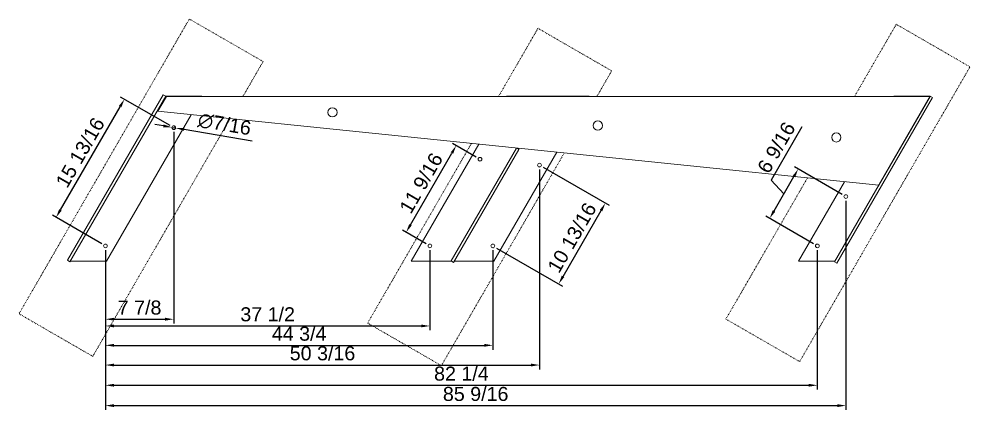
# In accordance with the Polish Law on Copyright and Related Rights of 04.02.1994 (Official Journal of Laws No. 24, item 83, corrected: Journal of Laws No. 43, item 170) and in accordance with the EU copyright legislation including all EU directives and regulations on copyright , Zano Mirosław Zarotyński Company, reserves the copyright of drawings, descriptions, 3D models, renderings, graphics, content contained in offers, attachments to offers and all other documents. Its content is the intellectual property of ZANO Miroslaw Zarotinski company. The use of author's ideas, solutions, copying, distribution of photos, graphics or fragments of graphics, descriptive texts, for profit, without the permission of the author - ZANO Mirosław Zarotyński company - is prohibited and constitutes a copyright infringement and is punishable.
# Model space of a CAD drawing. Header units: inches. Extents: x -13 to 186, y -2 to 139.
# Drawn here: x -6.4 to 103.5, y -1.8 to 44 of the extents above; entities that cross this region are included whole.
import ezdxf

# ---------------------------------------------------------------- set-up
doc = ezdxf.new("R2010")
doc.units = ezdxf.units.IN
doc.linetypes.add('HIDDEN', pattern=[1.905, 1.27, -0.635])
for name, color, linetype, lineweight in [('ZANO_R', 7, 'Continuous', 0), ('ZANO_R_przerywana', 250, 'HIDDEN', 0), ('ZANO_W', 1, 'Continuous', 0)]:
    doc.layers.add(name, color=color, linetype=linetype, lineweight=lineweight)
doc.styles.get("Standard").update_dxf_attribs({"font": 'arial.ttf'})
doc.dimstyles.new('amerykanie', dxfattribs={"dimtxt": 50, "dimasz": 50, "dimexe": 0.5, "dimexo": 0.5, "dimgap": 1, "dimtad": 1, "dimdec": 0, "dimzin": 0, "dimlunit": 5, "dimtxsty": 'Standard', "dimcen": 0.09, "dimclrd": 1, "dimclre": 1, "dimclrt": 1, "dimazin": 0, "dimtfac": 1, "dimtdec": 0, "dimtmove": 0, "dimatfit": 3, "dimfxl": 1, "dimtzin": 0, "dimarcsym": 1})

# ---------------------------------------------------------------- blocks, each defined once
blk = doc.blocks.new('*D399')
at = {"layer": 'ZANO_W', "color": 1, "lineweight": -2}
for p, q in [((11.03, 31.71), (5.32, 35)), ((-1.64, 21.94), (5.26, 33.88)), ((3.13, 18.03), (-2.57, 21.32))]:
    blk.add_line(p, q, dxfattribs=at)
at = {"layer": 'ZANO_W', "color": 1}
for points in [[(5.4, 33.8), (5.11, 33.97), (5.76, 34.75)], [(-1.79, 22.02), (-1.5, 21.85), (-2.14, 21.07)]]:
    blk.add_solid(points, dxfattribs=at)
at = {"layer": 'ZANO_W', "color": 1, "insert": (0.65, 28.58), "char_height": 1.625, "attachment_point": 5, "rotation": 60}
blk.add_mtext('15 13/16', dxfattribs=at)
blk = doc.blocks.new('*D400')
at = {"layer": 'ZANO_W', "color": 1, "lineweight": -2}
for p, q in [((10.26, 31.67), (9.28, 31.84)), ((11.25, 31.49), (11.67, 31.42)), ((20.53, 29.89), (12.66, 31.25))]:
    blk.add_line(p, q, dxfattribs=at)
at = {"layer": 'ZANO_W', "color": 1}
for points in [[(10.23, 31.5), (10.29, 31.83), (11.25, 31.49)], [(12.69, 31.41), (12.63, 31.09), (11.67, 31.42)]]:
    blk.add_solid(points, dxfattribs=at)
at = {"layer": 'ZANO_W', "color": 1, "insert": (17.32, 31.84), "char_height": 1.625, "attachment_point": 5, "rotation": 350.1882}
blk.add_mtext('∅7/16', dxfattribs=at)
blk = doc.blocks.new('*D401')
at = {"layer": 'ZANO_W', "color": 1, "lineweight": -2}
for p, q in [((11.46, 30.96), (11.46, 8.8)), ((3.56, 17.28), (3.56, 8.8)), ((4.56, 9.3), (10.46, 9.3))]:
    blk.add_line(p, q, dxfattribs=at)
at = {"layer": 'ZANO_W', "color": 1}
for points in [[(4.56, 9.47), (4.56, 9.14), (3.56, 9.3)], [(10.46, 9.14), (10.46, 9.47), (11.46, 9.3)]]:
    blk.add_solid(points, dxfattribs=at)
at = {"layer": 'ZANO_W', "color": 1, "insert": (7.51, 10.64), "char_height": 1.625, "attachment_point": 5}
blk.add_mtext('7 7/8', dxfattribs=at)
blk = doc.blocks.new('*D402')
at = {"layer": 'ZANO_W', "color": 1, "lineweight": -2}
for p, q in [((3.56, 17.28), (3.56, 8.02)), ((41.06, 17.28), (41.06, 8.02)), ((4.56, 8.52), (40.06, 8.52))]:
    blk.add_line(p, q, dxfattribs=at)
at = {"layer": 'ZANO_W', "color": 1}
for points in [[(4.56, 8.69), (4.56, 8.36), (3.56, 8.52)], [(40.06, 8.36), (40.06, 8.69), (41.06, 8.52)]]:
    blk.add_solid(points, dxfattribs=at)
at = {"layer": 'ZANO_W', "color": 1, "insert": (22.31, 9.86), "char_height": 1.625, "attachment_point": 5}
blk.add_mtext('37 1/2', dxfattribs=at)
blk = doc.blocks.new('*D403')
at = {"layer": 'ZANO_W', "color": 1, "lineweight": -2}
for p, q in [((3.56, 17.28), (3.56, 5.78)), ((48.34, 17.28), (48.34, 5.78)), ((4.56, 6.28), (47.34, 6.28))]:
    blk.add_line(p, q, dxfattribs=at)
at = {"layer": 'ZANO_W', "color": 1}
for points in [[(4.56, 6.45), (4.56, 6.12), (3.56, 6.28)], [(47.34, 6.12), (47.34, 6.45), (48.34, 6.28)]]:
    blk.add_solid(points, dxfattribs=at)
at = {"layer": 'ZANO_W', "color": 1, "insert": (25.95, 7.62), "char_height": 1.625, "attachment_point": 5}
blk.add_mtext('44 3/4', dxfattribs=at)
blk = doc.blocks.new('*D404')
at = {"layer": 'ZANO_W', "color": 1, "lineweight": -2}
for p, q in [((53.73, 26.62), (53.73, 3.5)), ((3.56, 17.28), (3.56, 3.5)), ((4.56, 4), (52.73, 4))]:
    blk.add_line(p, q, dxfattribs=at)
at = {"layer": 'ZANO_W', "color": 1}
for points in [[(4.56, 4.17), (4.56, 3.84), (3.56, 4)], [(52.73, 3.84), (52.73, 4.17), (53.73, 4)]]:
    blk.add_solid(points, dxfattribs=at)
at = {"layer": 'ZANO_W', "color": 1, "insert": (28.65, 5.35), "char_height": 1.625, "attachment_point": 5}
blk.add_mtext('50 3/16', dxfattribs=at)
blk = doc.blocks.new('*D405')
at = {"layer": 'ZANO_W', "color": 1, "lineweight": -2}
for p, q in [((3.56, 17.28), (3.56, 1.16)), ((85.83, 17.28), (85.83, 1.16)), ((4.56, 1.66), (84.83, 1.66))]:
    blk.add_line(p, q, dxfattribs=at)
at = {"layer": 'ZANO_W', "color": 1}
for points in [[(4.56, 1.83), (4.56, 1.5), (3.56, 1.66)], [(84.83, 1.5), (84.83, 1.83), (85.83, 1.66)]]:
    blk.add_solid(points, dxfattribs=at)
at = {"layer": 'ZANO_W', "color": 1, "insert": (44.7, 3), "char_height": 1.625, "attachment_point": 5}
blk.add_mtext('82 1/4', dxfattribs=at)
blk = doc.blocks.new('*D406')
at = {"layer": 'ZANO_W', "color": 1, "lineweight": -2}
for p, q in [((89.13, 22.99), (89.13, -1.19)), ((3.56, 17.28), (3.56, -1.19)), ((4.56, -0.69), (88.13, -0.69))]:
    blk.add_line(p, q, dxfattribs=at)
at = {"layer": 'ZANO_W', "color": 1}
for points in [[(4.56, -0.52), (4.56, -0.86), (3.56, -0.69)], [(88.13, -0.86), (88.13, -0.52), (89.13, -0.69)]]:
    blk.add_solid(points, dxfattribs=at)
at = {"layer": 'ZANO_W', "color": 1, "insert": (46.35, 0.65), "char_height": 1.625, "attachment_point": 5}
blk.add_mtext('85 9/16', dxfattribs=at)
blk = doc.blocks.new('*D407')
at = {"layer": 'ZANO_W', "color": 1, "lineweight": -2}
for p, q in [((46.42, 28.05), (43.67, 29.64)), ((38.82, 20.23), (43.6, 28.52)), ((40.63, 18.03), (37.88, 19.61))]:
    blk.add_line(p, q, dxfattribs=at)
at = {"layer": 'ZANO_W', "color": 1}
for points in [[(43.75, 28.44), (43.46, 28.6), (44.1, 29.39)], [(38.67, 20.31), (38.96, 20.15), (38.32, 19.36)]]:
    blk.add_solid(points, dxfattribs=at)
at = {"layer": 'ZANO_W', "color": 1, "insert": (40.05, 25.04), "char_height": 1.625, "attachment_point": 5, "rotation": 60}
blk.add_mtext('11 9/16', dxfattribs=at)
blk = doc.blocks.new('*D408')
at = {"layer": 'ZANO_W', "color": 1, "lineweight": -2}
for p, q in [((54.16, 26.87), (61.77, 22.48)), ((56.45, 14.25), (60.84, 21.86)), ((48.77, 17.53), (56.38, 13.14))]:
    blk.add_line(p, q, dxfattribs=at)
at = {"layer": 'ZANO_W', "color": 1}
for points in [[(60.98, 21.78), (60.69, 21.94), (61.34, 22.73)], [(56.3, 14.34), (56.59, 14.17), (55.95, 13.39)]]:
    blk.add_solid(points, dxfattribs=at)
at = {"layer": 'ZANO_W', "color": 1, "insert": (57.48, 18.73), "char_height": 1.625, "attachment_point": 5, "rotation": 60}
blk.add_mtext('10 13/16', dxfattribs=at)
blk = doc.blocks.new('*D409')
at = {"layer": 'ZANO_W', "color": 1, "lineweight": -2}
for p, q in [((84.04, 31.57), (80.48, 25.4)), ((88.7, 23.74), (83.19, 26.92)), ((80.48, 25.4), (81.97, 23.81)), ((80.83, 21.82), (83.12, 25.8)), ((85.4, 18.03), (79.89, 21.21))]:
    blk.add_line(p, q, dxfattribs=at)
at = {"layer": 'ZANO_W', "color": 1}
for points in [[(83.27, 25.72), (82.98, 25.88), (83.62, 26.67)], [(80.68, 21.91), (80.97, 21.74), (80.33, 20.96)]]:
    blk.add_solid(points, dxfattribs=at)
at = {"layer": 'ZANO_W', "color": 1, "insert": (81.1, 29.15), "char_height": 1.625, "attachment_point": 5, "rotation": 60}
blk.add_mtext('6 9/16', dxfattribs=at)

msp = doc.modelspace()

# ---------------------------------------------------------------- linework, layer by layer
at = {"layer": 'ZANO_R'}
for p, q in [((-0.80768, 16.11415), (10.25169, 35.26954)), ((10.25169, 35.26954), (10.52442, 35.11208)), ((-0.53495, 15.95669), (10.52442, 35.11208)), ((10.61585, 35.07736), (9.61636, 33.3462)), ((14.69796, 35.09774), (10.51614, 35.09774)), ((98.86805, 35.07736), (10.61585, 35.07736)), ((14.68619, 35.07736), (14.69796, 35.09774)), ((49.92525, 35.09774), (49.91348, 35.07736)), ((59.47071, 35.09774), (49.92525, 35.09774)), ((59.45894, 35.07736), (59.47071, 35.09774)), ((87.82873, 15.95669), (98.88817, 35.11221)), ((88.10145, 15.79923), (99.1609, 34.95476)), ((98.86805, 35.07736), (92.93163, 24.79519)), ((94.698, 35.09774), (94.68623, 35.07736)), ((98.87982, 35.09774), (94.698, 35.09774)), ((98.88817, 35.11221), (99.1609, 34.95476)), ((9.61636, 33.3462), (92.93163, 24.79519)), ((3.67581, 16.00682), (13.45901, 32.95181)), ((46.71564, 29.53854), (38.9031, 16.00682)), ((51.04873, 29.09197), (43.51052, 16.03542)), ((51.32146, 28.93451), (43.78325, 15.87796)), ((48.44856, 16.00682), (55.72712, 28.61365)), ((51.04973, 29.09371), (51.04873, 29.09197)), ((51.04873, 29.09197), (51.32146, 28.93451)), ((51.34071, 28.96787), (51.13854, 29.0846)), ((51.34071, 28.96787), (51.32146, 28.93451)), ((88.98375, 25.20037), (83.67585, 16.00682)), ((-0.53495, 15.95669), (-0.80768, 16.11415)), ((-0.50601, 16.00682), (3.67581, 16.00682)), ((38.9031, 16.00682), (43.56006, 16.00682)), ((43.78325, 15.87796), (43.51052, 16.03542)), ((43.85765, 16.00682), (48.44856, 16.00682)), ((83.67585, 16.00682), (87.85767, 16.00682)), ((88.10145, 15.79923), (87.82873, 15.95669))]:
    msp.add_line(p, q, dxfattribs=at)
for centre, radius in [((29.79666, 33.22758), 0.53142), ((60.46966, 31.69883), 0.53142), ((11.46007, 31.45778), 0.21651), ((88.02503, 30.32545), 0.53142), ((46.84882, 27.80097), 0.21651), ((53.72817, 27.11962), 0.21651), ((89.1304, 23.48613), 0.21651), ((3.56218, 17.77824), 0.21651), ((41.06219, 17.77824), 0.21651), ((48.33492, 17.77824), 0.21651), ((85.83494, 17.77824), 0.21651)]:
    msp.add_circle(centre, radius, dxfattribs=at)
for centre, start, end in [((11.45541, 31.44972), 60, 127.8418318), ((11.45541, 31.44972), 340.0796311, 60), ((53.72975, 27.12235), 241.937719, 289.0722461), ((48.33658, 17.7811), 241.9105818, 289.137109)]:
    msp.add_arc(centre, 0.21651, start, end, dxfattribs=at)
at = {"layer": 'ZANO_R_przerywana', "ltscale": 0.05}
for p, q in [((13.25909, 44.02133), (-6.42332, 9.93041)), ((21.78182, 39.10073), (13.25909, 44.02133)), ((53.54689, 42.94521), (49.00439, 35.07736)), ((62.06963, 38.02461), (53.54689, 42.94521)), ((94.95134, 43.40951), (90.14077, 35.07736)), ((103.47408, 38.48891), (94.95134, 43.40951)), ((19.45892, 35.07736), (21.78182, 39.10073)), ((83.79167, 4.39799), (103.47408, 38.48891)), ((60.36803, 35.07736), (62.06963, 38.02461)), ((2.09941, 5.0098), (17.96475, 32.48937)), ((45.85741, 29.62662), (33.86449, 8.85428)), ((42.38722, 3.93368), (56.58535, 28.52557)), ((84.69257, 25.6408), (75.26894, 9.31859)), ((-6.42332, 9.93041), (2.09941, 5.0098)), ((33.86449, 8.85428), (42.38722, 3.93368)), ((75.26894, 9.31859), (83.79167, 4.39799))]:
    msp.add_line(p, q, dxfattribs=at)

# ---------------------------------------------------------------- dimensions: what is measured, and where the dimension line sits
at = {"layer": 'ZANO_W'}
for p1, p2, distance, picture, middle in [((3.56218, 17.77824), (11.46007, 31.45778), 6.58623, '*D399', (0.64614, 28.58151)), ((85.83494, 17.77824), (89.1304, 23.48613), 6.36005, '*D409', (79.56741, 26.50349)), ((41.06219, 17.77824), (46.84882, 27.80097), 3.17046, '*D407', (40.04915, 25.04494)), ((48.33658, 17.7811), (53.72817, 27.11962), -8.78562, '*D408', (57.47981, 18.72793))]:
    dim = msp.add_aligned_dim(p1=p1, p2=p2, distance=distance, dimstyle='amerykanie', override={"dimtxt": 1.625, "dimasz": 1, "dimgap": 0.5, "dimdec": 4, "dimaunit": 1, "dimadec": 1, "dimtdec": 4, "dimtmove": 1, "dimfrac": 2}, dxfattribs=at)
    dim.commit()
    dim.dimension.update_dxf_attribs({"geometry": picture, "text_midpoint": middle})
dim = msp.add_diameter_dim_2p(p1=(11.24673, 31.49468), p2=(11.67341, 31.42089), dimstyle='amerykanie', override={"dimtxt": 1.625, "dimasz": 1, "dimgap": 0.5, "dimdec": 4, "dimaunit": 1, "dimadec": 1, "dimtdec": 4, "dimtmove": 1, "dimfrac": 2}, dxfattribs=at)
dim.commit()
dim.dimension.update_dxf_attribs({"geometry": '*D400', "text_midpoint": (17.32133, 31.83967)})
for base, p2, picture, middle in [((11.46007, 9.30304), (11.46007, 31.45778), '*D401', (7.51112, 10.64325)), ((53.72817, 4.00438), (53.72817, 27.11962), '*D404', (28.64518, 5.34515)), ((89.1304, -0.69123), (89.1304, 23.48613), '*D406', (46.34629, 0.64898)), ((48.33658, 6.28205), (48.33658, 17.7811), '*D403', (25.94938, 7.62281)), ((41.06219, 8.52175), (41.06219, 17.77824), '*D402', (22.31219, 9.86252)), ((85.83494, 1.66282), (85.83494, 17.77824), '*D405', (44.69856, 3.00303))]:
    dim = msp.add_linear_dim(base=base, p1=(3.56218, 17.77824), p2=p2, dimstyle='amerykanie', override={"dimtxt": 1.625, "dimasz": 1, "dimgap": 0.5, "dimdec": 4, "dimaunit": 1, "dimadec": 1, "dimtdec": 4, "dimtmove": 1, "dimfrac": 2}, dxfattribs=at)
    dim.commit()
    dim.dimension.update_dxf_attribs({"geometry": picture, "text_midpoint": middle})

doc.saveas('drawing.dxf')
